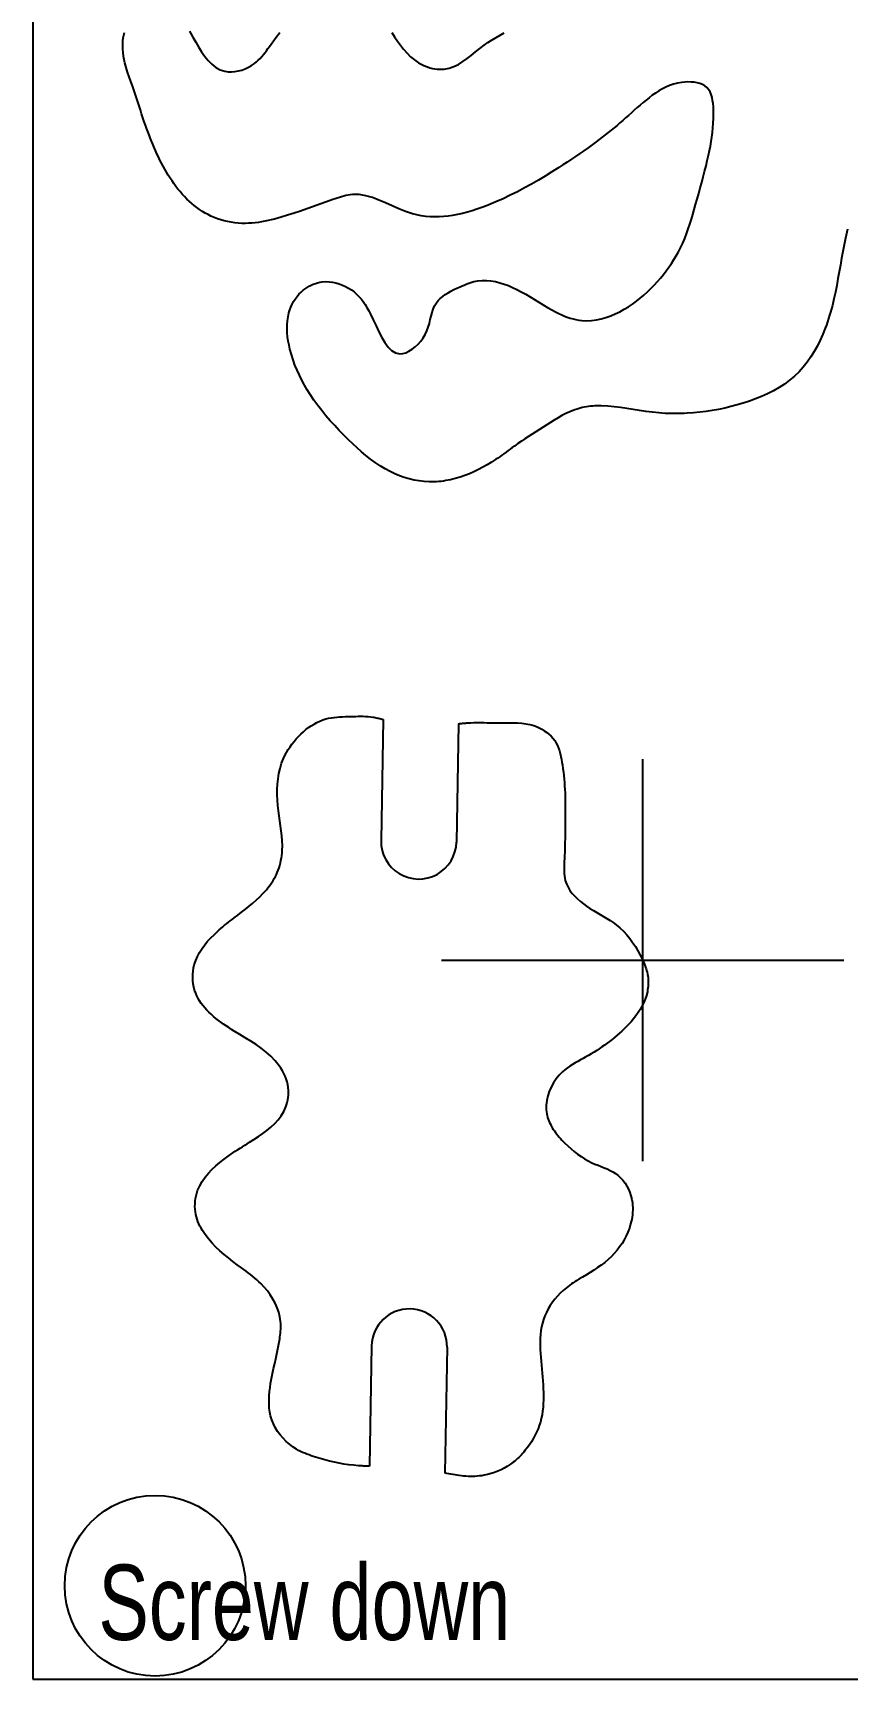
# Model space of a CAD drawing. Extents: x 0 to 30, y 0 to 14.6.
# Drawn here: x 0 to 4.05, y 0 to 8.19 of the extents above; entities that cross this region are included whole.
import ezdxf

# ---------------------------------------------------------------- set-up
doc = ezdxf.new("R2010")
doc.units = 0
doc.header["$MEASUREMENT"] = 0
doc.header["$PDMODE"] = 2
doc.layers.add('CK_LEVEL_1', color=7, linetype='CONTINUOUS')

msp = doc.modelspace()

# ---------------------------------------------------------------- linework, layer by layer
at = {"layer": 'CK_LEVEL_1', "color": 3, "linetype": 'CONTINUOUS'}
for p, q in [((0, 12), (0, 0)), ((1.7424, 4.7755), (1.7312, 4.1727)), ((2.1173, 4.7546), (2.1064, 4.1657)), ((1.6844, 1.6581), (1.6732, 1.059)), ((2.0595, 1.6511), (2.0479, 1.0252)), ((0, 0), (30, 0))]:
    msp.add_line(p, q, dxfattribs=at)
at = {"layer": 'CK_LEVEL_1', "color": 5, "linetype": 'CONTINUOUS'}
for points in [[(4.0519, 7.2166), (4.0484, 7.2016), (4.045, 7.1866), (4.0417, 7.1715), (4.0347, 7.1383), (4.0282, 7.1049), (4.022, 7.0713), (4.016, 7.0376), (4.01, 7.0038), (4.0039, 6.9701), (3.9976, 6.9364), (3.9909, 6.9029), (3.9836, 6.8694), (3.9798, 6.8529), (3.9758, 6.8364), (3.9715, 6.82), (3.9671, 6.8036), (3.9624, 6.7873), (3.9574, 6.771), (3.9522, 6.7548), (3.9466, 6.7387), (3.9407, 6.7226), (3.9289, 6.6931), (3.9159, 6.6639), (3.9016, 6.6354), (3.886, 6.6075), (3.869, 6.5805), (3.8508, 6.5546), (3.8312, 6.5298), (3.8101, 6.5064), (3.7877, 6.4845), (3.7633, 6.4638), (3.7376, 6.4448), (3.7107, 6.4273), (3.6827, 6.4113), (3.6538, 6.3967), (3.6241, 6.3833), (3.5939, 6.3711), (3.5633, 6.36), (3.5323, 6.3499), (3.5018, 6.3409), (3.4712, 6.3328), (3.4405, 6.3255), (3.4097, 6.3191), (3.3788, 6.3135), (3.3478, 6.3088), (3.3166, 6.305), (3.2854, 6.302), (3.254, 6.2998), (3.2383, 6.299), (3.2226, 6.2985), (3.2068, 6.2981), (3.191, 6.298), (3.1753, 6.2982), (3.1595, 6.2986), (3.1438, 6.2993), (3.1281, 6.3002), (3.1124, 6.3014), (3.0806, 6.3047), (3.0489, 6.3089), (3.0173, 6.3136), (2.9857, 6.3186), (2.9541, 6.3235), (2.9225, 6.328), (2.8907, 6.3318), (2.8588, 6.3346), (2.8268, 6.3361), (2.8162, 6.3362), (2.8055, 6.3361), (2.7949, 6.3359), (2.7843, 6.3353), (2.7737, 6.3345), (2.7632, 6.3334), (2.7527, 6.332), (2.7423, 6.3303), (2.732, 6.3281), (2.7111, 6.3226), (2.6906, 6.3156), (2.6705, 6.3074), (2.6507, 6.298), (2.6312, 6.2878), (2.612, 6.2769), (2.5929, 6.2655), (2.5741, 6.2538), (2.5553, 6.242), (2.537, 6.2305), (2.5188, 6.2189), (2.5007, 6.2074), (2.4827, 6.1958), (2.4648, 6.1842), (2.447, 6.1724), (2.4293, 6.1605), (2.4118, 6.1485), (2.3944, 6.1362), (2.384, 6.1287), (2.3737, 6.1212), (2.3634, 6.1136), (2.3531, 6.1061), (2.3427, 6.0985), (2.3324, 6.091), (2.3219, 6.0836), (2.3114, 6.0763), (2.3008, 6.0691), (2.28, 6.0557), (2.2589, 6.0429), (2.2373, 6.0307), (2.2154, 6.0193), (2.1931, 6.0087), (2.1704, 5.9989), (2.1474, 5.99), (2.1241, 5.9819), (2.1004, 5.9749), (2.0889, 5.9718), (2.0774, 5.969), (2.0657, 5.9665), (2.054, 5.9643), (2.0423, 5.9623), (2.0305, 5.9607), (2.0187, 5.9594), (2.0069, 5.9585), (1.995, 5.9579), (1.97, 5.9579), (1.945, 5.9595), (1.9201, 5.9627), (1.8954, 5.9673), (1.8709, 5.9732), (1.8467, 5.9805), (1.8229, 5.9891), (1.7996, 5.9987), (1.7769, 6.0095), (1.7513, 6.0233), (1.7265, 6.0383), (1.7025, 6.0544), (1.6791, 6.0715), (1.6564, 6.0895), (1.6342, 6.1082), (1.6125, 6.1275), (1.5911, 6.1473), (1.5701, 6.1675), (1.5467, 6.1908), (1.5236, 6.2143), (1.501, 6.2383), (1.479, 6.2627), (1.4575, 6.2875), (1.4368, 6.3129), (1.4168, 6.3388), (1.3976, 6.3653), (1.3793, 6.3924), (1.3646, 6.4158), (1.3507, 6.4396), (1.3375, 6.4638), (1.3252, 6.4886), (1.3138, 6.5138), (1.3033, 6.5394), (1.2938, 6.5655), (1.2854, 6.5921), (1.2781, 6.6191), (1.2735, 6.639), (1.2697, 6.6592), (1.2667, 6.6794), (1.2646, 6.6998), (1.2637, 6.7201), (1.264, 6.7403), (1.2656, 6.7604), (1.2687, 6.7803), (1.2733, 6.8), (1.2778, 6.8142), (1.2832, 6.8282), (1.2895, 6.8419), (1.2966, 6.8552), (1.3046, 6.868), (1.3134, 6.8802), (1.323, 6.8918), (1.3335, 6.9026), (1.3447, 6.9126), (1.3538, 6.9197), (1.3633, 6.9262), (1.3732, 6.9321), (1.3835, 6.9375), (1.394, 6.9421), (1.4048, 6.9461), (1.4159, 6.9494), (1.4271, 6.9519), (1.4385, 6.9536), (1.4555, 6.9548), (1.4726, 6.9543), (1.4897, 6.9522), (1.5066, 6.9487), (1.5233, 6.9439), (1.5395, 6.9378), (1.5551, 6.9307), (1.57, 6.9225), (1.5841, 6.9135), (1.5974, 6.9035), (1.6097, 6.8926), (1.6213, 6.881), (1.6321, 6.8685), (1.6423, 6.8552), (1.652, 6.841), (1.6612, 6.8259), (1.6702, 6.81), (1.6789, 6.7933), (1.6926, 6.7647), (1.7063, 6.735), (1.7202, 6.7055), (1.7347, 6.6771), (1.7499, 6.6512), (1.7662, 6.6289), (1.7839, 6.6114), (1.8032, 6.5998), (1.8244, 6.5953), (1.8392, 6.5967), (1.8547, 6.6012), (1.8703, 6.6085), (1.886, 6.6183), (1.9012, 6.6302), (1.9156, 6.6439), (1.9289, 6.6591), (1.9409, 6.6753), (1.951, 6.6923), (1.9595, 6.7105), (1.9662, 6.7289), (1.9717, 6.7473), (1.9764, 6.7657), (1.9809, 6.7837), (1.9856, 6.8012), (1.9911, 6.818), (1.9979, 6.8339), (2.0064, 6.8487), (2.0155, 6.8604), (2.0261, 6.8713), (2.0379, 6.8813), (2.0508, 6.8906), (2.0645, 6.8993), (2.079, 6.9074), (2.0939, 6.9151), (2.109, 6.9223), (2.1242, 6.9291), (2.1341, 6.9335), (2.144, 6.9377), (2.1538, 6.9417), (2.1636, 6.9454), (2.1734, 6.9489), (2.1833, 6.952), (2.1931, 6.9547), (2.2031, 6.957), (2.213, 6.9588), (2.2344, 6.9609), (2.256, 6.9608), (2.2779, 6.9588), (2.2997, 6.955), (2.3216, 6.9497), (2.3432, 6.9429), (2.3646, 6.935), (2.3856, 6.9261), (2.4061, 6.9164), (2.4289, 6.9045), (2.4511, 6.892), (2.4729, 6.8791), (2.4943, 6.8659), (2.5156, 6.8526), (2.5368, 6.8395), (2.5583, 6.8266), (2.5802, 6.8141), (2.6025, 6.8023), (2.6159, 6.7958), (2.6296, 6.7896), (2.6435, 6.7837), (2.6575, 6.7784), (2.6717, 6.7737), (2.6861, 6.7695), (2.7006, 6.7661), (2.7151, 6.7634), (2.7298, 6.7616), (2.7539, 6.7605), (2.778, 6.7615), (2.8021, 6.7647), (2.8261, 6.7697), (2.8499, 6.7764), (2.8733, 6.7847), (2.8963, 6.7943), (2.9188, 6.8052), (2.9406, 6.817), (2.9615, 6.8296), (2.9817, 6.843), (3.0013, 6.8571), (3.0202, 6.872), (3.0385, 6.8875), (3.0562, 6.9037), (3.0734, 6.9204), (3.0901, 6.9377), (3.1063, 6.9555), (3.1211, 6.9727), (3.1355, 6.9903), (3.1495, 7.0083), (3.1629, 7.0266), (3.1757, 7.0453), (3.188, 7.0644), (3.1996, 7.0838), (3.2106, 7.1036), (3.2209, 7.1237), (3.2316, 7.1465), (3.2414, 7.1697), (3.2505, 7.1932), (3.259, 7.217), (3.267, 7.241), (3.2746, 7.2652), (3.2818, 7.2895), (3.2889, 7.314), (3.2959, 7.3385), (3.3036, 7.366), (3.3113, 7.3934), (3.3189, 7.4209), (3.3264, 7.4483), (3.3337, 7.4757), (3.3407, 7.5031), (3.3475, 7.5304), (3.3539, 7.5575), (3.3599, 7.5846), (3.3646, 7.6069), (3.369, 7.6293), (3.3729, 7.6517), (3.3764, 7.6743), (3.3794, 7.6972), (3.3818, 7.7205), (3.3835, 7.7443), (3.3846, 7.7687), (3.3849, 7.7937), (3.3847, 7.8096), (3.384, 7.8256), (3.3827, 7.8415), (3.3805, 7.8569), (3.3773, 7.8717), (3.3731, 7.8857), (3.3674, 7.8987), (3.3603, 7.9103), (3.3516, 7.9205), (3.3414, 7.9287), (3.3297, 7.9354), (3.3167, 7.9406), (3.3028, 7.9444), (3.2881, 7.9469), (3.2729, 7.9483), (3.2574, 7.9485), (3.2419, 7.9478), (3.2266, 7.9461), (3.2058, 7.9424), (3.1859, 7.9371), (3.1667, 7.9306), (3.1483, 7.9228), (3.1305, 7.9139), (3.1133, 7.9041), (3.0965, 7.8934), (3.0802, 7.8821), (3.0643, 7.8702), (3.0492, 7.8583), (3.0344, 7.8461), (3.0197, 7.8337), (3.0053, 7.821), (2.9909, 7.8082), (2.9765, 7.7953), (2.9622, 7.7824), (2.9478, 7.7695), (2.9334, 7.7567), (2.9192, 7.7444), (2.9048, 7.7322), (2.8903, 7.7202), (2.8758, 7.7083), (2.8611, 7.6965), (2.8463, 7.6848), (2.8314, 7.6733), (2.8165, 7.6619), (2.8014, 7.6506), (2.7812, 7.6357), (2.7609, 7.621), (2.7404, 7.6065), (2.7198, 7.5921), (2.699, 7.5779), (2.6782, 7.5638), (2.6572, 7.5499), (2.6362, 7.5362), (2.615, 7.5226), (2.5815, 7.5014), (2.5477, 7.4805), (2.5136, 7.4602), (2.4792, 7.4403), (2.4445, 7.4211), (2.4095, 7.4024), (2.374, 7.3846), (2.3382, 7.3675), (2.3019, 7.3512), (2.2788, 7.3415), (2.2556, 7.3322), (2.2321, 7.3234), (2.2084, 7.3151), (2.1846, 7.3075), (2.1605, 7.3006), (2.1363, 7.2944), (2.1118, 7.2891), (2.0872, 7.2846), (2.065, 7.2814), (2.0428, 7.2791), (2.0205, 7.2777), (1.9981, 7.2772), (1.9757, 7.2778), (1.9534, 7.2795), (1.9312, 7.2824), (1.9091, 7.2865), (1.8872, 7.292), (1.8533, 7.3032), (1.8199, 7.3167), (1.7867, 7.3316), (1.7538, 7.3466), (1.721, 7.3609), (1.6883, 7.3732), (1.6554, 7.3826), (1.6224, 7.388), (1.589, 7.3882), (1.5783, 7.3871), (1.5675, 7.3854), (1.5567, 7.3832), (1.5459, 7.3805), (1.535, 7.3776), (1.5242, 7.3743), (1.5134, 7.3708), (1.5026, 7.3671), (1.4919, 7.3634), (1.4592, 7.3518), (1.4268, 7.3401), (1.3947, 7.3285), (1.3626, 7.3171), (1.3306, 7.3059), (1.2985, 7.2952), (1.2663, 7.2849), (1.2338, 7.2753), (1.201, 7.2665), (1.1852, 7.2626), (1.1694, 7.2589), (1.1534, 7.2555), (1.1374, 7.2525), (1.1213, 7.2499), (1.1052, 7.2477), (1.089, 7.2461), (1.0727, 7.245), (1.0564, 7.2445), (1.0387, 7.2447), (1.021, 7.2457), (1.0033, 7.2475), (0.9857, 7.25), (0.9683, 7.2533), (0.951, 7.2574), (0.9339, 7.2623), (0.9171, 7.268), (0.9005, 7.2744), (0.8855, 7.281), (0.8709, 7.2883), (0.8565, 7.2962), (0.8425, 7.3046), (0.8288, 7.3136), (0.8154, 7.3231), (0.8024, 7.3331), (0.7898, 7.3436), (0.7776, 7.3545), (0.7655, 7.366), (0.7538, 7.3779), (0.7426, 7.3902), (0.7317, 7.4028), (0.7211, 7.4158), (0.7109, 7.429), (0.7011, 7.4425), (0.6916, 7.4562), (0.6824, 7.4701), (0.6732, 7.4847), (0.6643, 7.4995), (0.6557, 7.5144), (0.6474, 7.5295), (0.6393, 7.5447), (0.6315, 7.5601), (0.624, 7.5756), (0.6167, 7.5912), (0.6096, 7.6069), (0.6027, 7.6226), (0.5961, 7.6384), (0.5896, 7.6542), (0.5833, 7.6701), (0.5772, 7.6861), (0.5712, 7.7021), (0.5653, 7.7181), (0.5596, 7.7342), (0.5539, 7.7503), (0.5472, 7.77), (0.5406, 7.7897), (0.5341, 7.8095), (0.5276, 7.8293), (0.5211, 7.8491), (0.5146, 7.8689), (0.508, 7.8888), (0.5013, 7.9087), (0.4945, 7.9287), (0.4865, 7.9517), (0.4786, 7.9747), (0.4709, 7.9978), (0.4639, 8.021), (0.4577, 8.0443), (0.4526, 8.0678), (0.4489, 8.0913), (0.4468, 8.1151), (0.4467, 8.1389), (0.4477, 8.1531), (0.4494, 8.1674), (0.452, 8.1815), (0.4555, 8.1955)], [(0.7789, 8.2012), (0.7873, 8.1865), (0.7958, 8.1713), (0.8095, 8.147), (0.8238, 8.1226), (0.8388, 8.0988), (0.8549, 8.0761), (0.872, 8.0552), (0.8904, 8.0368), (0.9102, 8.0213), (0.9316, 8.0094), (0.9548, 8.0018), (0.9709, 7.9993), (0.9875, 7.9988), (1.0046, 8.0002), (1.0218, 8.0032), (1.0388, 8.0079), (1.0556, 8.014), (1.0718, 8.0215), (1.0873, 8.0303), (1.1017, 8.0403), (1.1116, 8.0483), (1.1209, 8.0568), (1.1297, 8.0657), (1.1381, 8.075), (1.1461, 8.0845), (1.1538, 8.0943), (1.1612, 8.1043), (1.1685, 8.1143), (1.1758, 8.1244), (1.1928, 8.1479), (1.2099, 8.1711), (1.2274, 8.194)], [(1.7848, 8.1955), (1.7986, 8.1735), (1.8129, 8.152), (1.8279, 8.131), (1.8437, 8.111), (1.8606, 8.092), (1.8785, 8.0744), (1.8977, 8.0585), (1.9183, 8.0444), (1.9405, 8.0324), (1.9516, 8.0275), (1.963, 8.0232), (1.9747, 8.0195), (1.9866, 8.0164), (1.9985, 8.0141), (2.0105, 8.0125), (2.0225, 8.0116), (2.0343, 8.0116), (2.046, 8.0124), (2.0703, 8.0171), (2.0936, 8.0252), (2.116, 8.0363), (2.1379, 8.0497), (2.1593, 8.0648), (2.1803, 8.0811), (2.2013, 8.0979), (2.2222, 8.1147), (2.2434, 8.1309), (2.2632, 8.1449), (2.2832, 8.158), (2.3034, 8.1704), (2.3238, 8.1823), (2.3443, 8.1937)], [(3.0326, 3.5778), (3.0363, 3.5693), (3.0399, 3.5608), (3.0433, 3.5523), (3.0465, 3.5436), (3.0494, 3.535), (3.052, 3.5262), (3.0543, 3.5174), (3.0563, 3.5085), (3.0579, 3.4995), (3.059, 3.4909), (3.0598, 3.4821), (3.0602, 3.4734), (3.0603, 3.4646), (3.06, 3.4558), (3.0594, 3.447), (3.0585, 3.4383), (3.0572, 3.4296), (3.0557, 3.4209), (3.0511, 3.4025), (3.0452, 3.3845), (3.038, 3.3669), (3.0297, 3.3498), (3.0203, 3.3331), (3.01, 3.3169), (2.9989, 3.3011), (2.9871, 3.2859), (2.9747, 3.2712), (2.9639, 3.2592), (2.9527, 3.2475), (2.9412, 3.2361), (2.9295, 3.2251), (2.9176, 3.2144), (2.9054, 3.2039), (2.893, 3.1937), (2.8805, 3.1837), (2.8677, 3.1739), (2.8552, 3.1645), (2.8425, 3.1553), (2.8297, 3.1462), (2.8168, 3.1374), (2.8037, 3.1287), (2.7905, 3.1202), (2.7771, 3.1119), (2.7636, 3.1039), (2.75, 3.0961), (2.7366, 3.0886), (2.7232, 3.0813), (2.7097, 3.0739), (2.6964, 3.0664), (2.6833, 3.0586), (2.6703, 3.0505), (2.6578, 3.0418), (2.6456, 3.0325), (2.6339, 3.0225), (2.6173, 3.0058), (2.6022, 2.9874), (2.5887, 2.9676), (2.5771, 2.9466), (2.5674, 2.9246), (2.56, 2.902), (2.555, 2.8789), (2.5526, 2.8556), (2.5531, 2.8324), (2.5541, 2.8231), (2.5555, 2.8139), (2.5575, 2.8047), (2.5598, 2.7957), (2.5626, 2.7868), (2.5658, 2.778), (2.5694, 2.7694), (2.5733, 2.7609), (2.5776, 2.7527), (2.5825, 2.7442), (2.5877, 2.7359), (2.5932, 2.7278), (2.599, 2.72), (2.6051, 2.7122), (2.6113, 2.7047), (2.6178, 2.6972), (2.6244, 2.6899), (2.6311, 2.6827), (2.6457, 2.6677), (2.6608, 2.6531), (2.6764, 2.6391), (2.6924, 2.6257), (2.7089, 2.613), (2.7259, 2.6009), (2.7435, 2.5897), (2.7617, 2.5794), (2.7804, 2.57), (2.7953, 2.5633), (2.8104, 2.5571), (2.8255, 2.5511), (2.8406, 2.545), (2.8555, 2.5386), (2.87, 2.5318), (2.8841, 2.5244), (2.8975, 2.516), (2.9102, 2.5066), (2.9227, 2.4951), (2.9342, 2.4823), (2.9446, 2.4684), (2.9538, 2.4534), (2.9619, 2.4377), (2.9687, 2.4213), (2.9743, 2.4045), (2.9785, 2.3873), (2.9814, 2.37), (2.9827, 2.3582), (2.9832, 2.3464), (2.9833, 2.3346), (2.9827, 2.3229), (2.9816, 2.3112), (2.98, 2.2996), (2.978, 2.288), (2.9754, 2.2765), (2.9725, 2.2651), (2.9663, 2.2449), (2.9588, 2.225), (2.9502, 2.2056), (2.9405, 2.1867), (2.9297, 2.1684), (2.9179, 2.1508), (2.9051, 2.1339), (2.8915, 2.1178), (2.8769, 2.1027), (2.8608, 2.0877), (2.8439, 2.0737), (2.8264, 2.0605), (2.8084, 2.0479), (2.7899, 2.0358), (2.7712, 2.0241), (2.7523, 2.0125), (2.7333, 2.001), (2.7145, 1.9895), (2.7055, 1.9838), (2.6965, 1.9781), (2.6876, 1.9722), (2.6788, 1.9663), (2.6702, 1.9602), (2.6616, 1.9539), (2.6532, 1.9474), (2.6449, 1.9407), (2.6368, 1.9338), (2.6225, 1.9204), (2.6088, 1.9062), (2.5959, 1.8913), (2.5839, 1.8756), (2.5728, 1.8593), (2.5627, 1.8424), (2.5536, 1.825), (2.5458, 1.8071), (2.5391, 1.7888), (2.5339, 1.7708), (2.5299, 1.7526), (2.5268, 1.7341), (2.5247, 1.7154), (2.5234, 1.6966), (2.5228, 1.6777), (2.5228, 1.6587), (2.5233, 1.6398), (2.5242, 1.6209), (2.5255, 1.6012), (2.5271, 1.5816), (2.5288, 1.5621), (2.5307, 1.5426), (2.5325, 1.5231), (2.5343, 1.5037), (2.5359, 1.4842), (2.5373, 1.4646), (2.5384, 1.445), (2.5391, 1.4264), (2.5394, 1.4077), (2.5392, 1.3891), (2.5384, 1.3704), (2.537, 1.3518), (2.5349, 1.3333), (2.532, 1.315), (2.5283, 1.2968), (2.5237, 1.2789), (2.5183, 1.2618), (2.512, 1.2449), (2.5049, 1.2284), (2.4969, 1.2121), (2.4883, 1.1963), (2.4789, 1.1808), (2.4689, 1.1657), (2.4583, 1.1511), (2.4471, 1.137), (2.4412, 1.13), (2.4351, 1.1232), (2.429, 1.1165), (2.4227, 1.1099), (2.4162, 1.1035), (2.4096, 1.0973), (2.4028, 1.0912), (2.3959, 1.0853), (2.3887, 1.0796), (2.3745, 1.0691), (2.3596, 1.0593), (2.3443, 1.0503), (2.3284, 1.0421), (2.3122, 1.0347), (2.2956, 1.0282), (2.2787, 1.0225), (2.2615, 1.0178), (2.2441, 1.0141), (2.2328, 1.0122), (2.2214, 1.0107), (2.21, 1.0096), (2.1985, 1.0089), (2.1871, 1.0085), (2.1756, 1.0085), (2.1641, 1.0088), (2.1527, 1.0094), (2.1413, 1.0103), (2.1308, 1.0114), (2.1204, 1.0126), (2.11, 1.0141), (2.0996, 1.0157), (2.0892, 1.0175), (2.0789, 1.0193), (2.0686, 1.0212), (2.0582, 1.0232), (2.0479, 1.0252)]]:
    msp.add_lwpolyline(points, dxfattribs=at)
at = {"layer": 'CK_LEVEL_1', "color": 3, "linetype": 'CONTINUOUS'}
for points in [[(1.6732, 1.059), (1.6672, 1.0592), (1.6611, 1.0595), (1.6551, 1.0597), (1.649, 1.06), (1.643, 1.0603), (1.6369, 1.0606), (1.6309, 1.0609), (1.6248, 1.0613), (1.6188, 1.0618), (1.5947, 1.0639), (1.5707, 1.0668), (1.5467, 1.0704), (1.5228, 1.0747), (1.4991, 1.0795), (1.4754, 1.085), (1.4519, 1.091), (1.4285, 1.0975), (1.4053, 1.1046), (1.3945, 1.108), (1.3837, 1.1116), (1.373, 1.1154), (1.3623, 1.1194), (1.3518, 1.1237), (1.3414, 1.1282), (1.3311, 1.1331), (1.321, 1.1383), (1.311, 1.1439), (1.2929, 1.1556), (1.2755, 1.1686), (1.259, 1.183), (1.2437, 1.1986), (1.2295, 1.2152), (1.2167, 1.2328), (1.2054, 1.2513), (1.1958, 1.2705), (1.1879, 1.2903), (1.1823, 1.3095), (1.1782, 1.3291), (1.1756, 1.3491), (1.1743, 1.3692), (1.1742, 1.3896), (1.1751, 1.41), (1.1768, 1.4304), (1.1793, 1.4508), (1.1823, 1.471), (1.1867, 1.4961), (1.1916, 1.5209), (1.1969, 1.5455), (1.2024, 1.57), (1.2079, 1.5945), (1.2133, 1.6189), (1.2185, 1.6434), (1.2232, 1.668), (1.2273, 1.6929), (1.2287, 1.7024), (1.23, 1.712), (1.231, 1.7216), (1.2319, 1.7312), (1.2325, 1.7408), (1.2328, 1.7504), (1.2329, 1.76), (1.2326, 1.7696), (1.2319, 1.7792), (1.2284, 1.8025), (1.2227, 1.8255), (1.2148, 1.8481), (1.205, 1.8701), (1.1934, 1.8914), (1.1804, 1.912), (1.1659, 1.9316), (1.1504, 1.9503), (1.1338, 1.9679), (1.1239, 1.9776), (1.1137, 1.9869), (1.1032, 1.9959), (1.0927, 2.0046), (1.0819, 2.0132), (1.071, 2.0215), (1.0601, 2.0298), (1.049, 2.0379), (1.0379, 2.0461), (1.0158, 2.0624), (0.9938, 2.0789), (0.9721, 2.0958), (0.9507, 2.1132), (0.93, 2.1313), (0.91, 2.1501), (0.891, 2.1698), (0.8731, 2.1905), (0.8564, 2.2123), (0.8494, 2.2225), (0.8428, 2.2329), (0.8365, 2.2436), (0.8307, 2.2545), (0.8254, 2.2656), (0.8206, 2.277), (0.8164, 2.2885), (0.8129, 2.3003), (0.81, 2.3123), (0.8077, 2.3254), (0.8063, 2.3388), (0.8058, 2.3522), (0.806, 2.3657), (0.8071, 2.3791), (0.809, 2.3925), (0.8116, 2.4057), (0.815, 2.4187), (0.8192, 2.4313), (0.8292, 2.4548), (0.8417, 2.4769), (0.8562, 2.4979), (0.8726, 2.5179), (0.8905, 2.5367), (0.9096, 2.5546), (0.9297, 2.5715), (0.9504, 2.5876), (0.9714, 2.6029), (0.983, 2.611), (0.9947, 2.6189), (1.0064, 2.6267), (1.0181, 2.6343), (1.0298, 2.6418), (1.0416, 2.6493), (1.0535, 2.6568), (1.0655, 2.6643), (1.0775, 2.6718), (1.0994, 2.6857), (1.1213, 2.7), (1.1428, 2.7149), (1.1637, 2.7305), (1.1837, 2.747), (1.2023, 2.7646), (1.2194, 2.7835), (1.2345, 2.8037), (1.2475, 2.8255), (1.2527, 2.8363), (1.2573, 2.8473), (1.2613, 2.8587), (1.2647, 2.8702), (1.2674, 2.882), (1.2694, 2.8939), (1.2707, 2.9058), (1.2713, 2.9178), (1.2711, 2.9298), (1.2698, 2.9444), (1.2673, 2.9588), (1.2638, 2.9731), (1.2593, 2.9872), (1.2539, 3.0009), (1.2477, 3.0144), (1.2407, 3.0274), (1.2331, 3.0401), (1.2249, 3.0523), (1.2054, 3.077), (1.1838, 3.0996), (1.1605, 3.1204), (1.1357, 3.1398), (1.1098, 3.158), (1.083, 3.1753), (1.0558, 3.192), (1.0285, 3.2085), (1.0013, 3.225), (0.9877, 3.2334), (0.9742, 3.242), (0.9609, 3.2507), (0.9478, 3.2596), (0.9349, 3.2688), (0.9223, 3.2783), (0.9098, 3.2881), (0.8976, 3.2983), (0.8858, 3.3089), (0.8752, 3.3189), (0.8651, 3.3293), (0.8553, 3.3401), (0.846, 3.3513), (0.8372, 3.363), (0.8291, 3.375), (0.8217, 3.3874), (0.8151, 3.4002), (0.8094, 3.4135), (0.8042, 3.4285), (0.8001, 3.4439), (0.7971, 3.4597), (0.7953, 3.4756), (0.7945, 3.4917), (0.7949, 3.5077), (0.7963, 3.5237), (0.7988, 3.5395), (0.8024, 3.555), (0.8093, 3.5763), (0.8182, 3.5969), (0.8288, 3.6167), (0.8409, 3.6358), (0.8543, 3.6541), (0.8689, 3.6717), (0.8843, 3.6886), (0.9005, 3.7048), (0.9171, 3.7203), (0.9261, 3.7283), (0.9352, 3.7362), (0.9443, 3.7438), (0.9535, 3.7514), (0.9628, 3.7589), (0.9721, 3.7663), (0.9815, 3.7736), (0.9909, 3.7808), (1.0003, 3.7881), (1.0191, 3.8024), (1.038, 3.8169), (1.0568, 3.8315), (1.0753, 3.8464), (1.0936, 3.8617), (1.1114, 3.8774), (1.1286, 3.8937), (1.1451, 3.9107), (1.1609, 3.9284), (1.1681, 3.9372), (1.1751, 3.9462), (1.1818, 3.9553), (1.1883, 3.9647), (1.1944, 3.9743), (1.2002, 3.984), (1.2057, 3.994), (1.2107, 4.0041), (1.2154, 4.0145), (1.22, 4.026), (1.2241, 4.0377), (1.2277, 4.0496), (1.2309, 4.0616), (1.2335, 4.0737), (1.2358, 4.086), (1.2375, 4.0982), (1.2389, 4.1106), (1.2398, 4.1229), (1.2404, 4.1478), (1.2396, 4.1726), (1.2376, 4.1974), (1.2349, 4.2222), (1.2315, 4.247), (1.2278, 4.2718), (1.2242, 4.2968), (1.2208, 4.3219), (1.218, 4.3472), (1.2159, 4.3739), (1.2149, 4.4007), (1.215, 4.4276), (1.2164, 4.4543), (1.2192, 4.4808), (1.2234, 4.5069), (1.2293, 4.5326), (1.2369, 4.5576), (1.2464, 4.582), (1.2533, 4.597), (1.261, 4.6117), (1.2694, 4.6259), (1.2785, 4.6399), (1.2882, 4.6534), (1.2986, 4.6665), (1.3095, 4.6793), (1.3211, 4.6916), (1.3331, 4.7034), (1.3453, 4.7145), (1.3579, 4.7251), (1.371, 4.7351), (1.3845, 4.7444), (1.3984, 4.753), (1.4126, 4.7608), (1.4272, 4.7676), (1.4421, 4.7735), (1.4573, 4.7784), (1.4706, 4.7817), (1.4841, 4.7842), (1.4978, 4.7862), (1.5116, 4.7876), (1.5254, 4.7886), (1.5394, 4.7893), (1.5534, 4.7898), (1.5675, 4.7901), (1.5815, 4.7905), (1.5938, 4.7909), (1.606, 4.7913), (1.6182, 4.7916), (1.6303, 4.7918), (1.6424, 4.7917), (1.6545, 4.7914), (1.6665, 4.7907), (1.6784, 4.7895), (1.6903, 4.7879), (1.6961, 4.7869), (1.702, 4.7857), (1.7078, 4.7845), (1.7135, 4.7831), (1.7193, 4.7817), (1.7251, 4.7802), (1.7309, 4.7787), (1.7366, 4.7771), (1.7424, 4.7755)], [(2.1173, 4.7546), (2.1222, 4.7552), (2.127, 4.7557), (2.1319, 4.7562), (2.1367, 4.7567), (2.1415, 4.7572), (2.1464, 4.7577), (2.1512, 4.7581), (2.1561, 4.7585), (2.1609, 4.7588), (2.1772, 4.7597), (2.1934, 4.7602), (2.2097, 4.7603), (2.226, 4.7602), (2.2423, 4.7599), (2.2586, 4.7596), (2.275, 4.7592), (2.2914, 4.7589), (2.3078, 4.7588), (2.3283, 4.759), (2.3489, 4.7594), (2.3695, 4.7597), (2.39, 4.7596), (2.4104, 4.7589), (2.4308, 4.7573), (2.4509, 4.7547), (2.4709, 4.7507), (2.4906, 4.7451), (2.5042, 4.7401), (2.5176, 4.7342), (2.5307, 4.7275), (2.5432, 4.7199), (2.5552, 4.7116), (2.5665, 4.7024), (2.5769, 4.6925), (2.5865, 4.6819), (2.595, 4.6706), (2.6023, 4.6586), (2.6087, 4.646), (2.6141, 4.633), (2.6187, 4.6195), (2.6226, 4.6057), (2.6259, 4.5916), (2.6287, 4.5773), (2.6311, 4.563), (2.6333, 4.5486), (2.6357, 4.5312), (2.6379, 4.5139), (2.6398, 4.4966), (2.6415, 4.4794), (2.6431, 4.4623), (2.6443, 4.4452), (2.6454, 4.428), (2.6463, 4.4109), (2.647, 4.3937), (2.6474, 4.3756), (2.6477, 4.3574), (2.6478, 4.3393), (2.6478, 4.3211), (2.6477, 4.3029), (2.6475, 4.2847), (2.6473, 4.2665), (2.647, 4.2483), (2.6468, 4.2302), (2.6466, 4.2139), (2.6464, 4.1975), (2.6463, 4.1812), (2.646, 4.1649), (2.6458, 4.1486), (2.6454, 4.1322), (2.6449, 4.1157), (2.6443, 4.0992), (2.6435, 4.0825), (2.6428, 4.0702), (2.6422, 4.058), (2.6416, 4.0457), (2.6413, 4.0334), (2.6414, 4.0213), (2.6419, 4.0093), (2.6431, 3.9974), (2.6449, 3.9857), (2.6476, 3.9743), (2.6535, 3.9573), (2.6614, 3.941), (2.671, 3.9254), (2.6822, 3.9104), (2.6948, 3.8962), (2.7084, 3.8827), (2.723, 3.8698), (2.7382, 3.8578), (2.7538, 3.8465), (2.7705, 3.8354), (2.7873, 3.8249), (2.8042, 3.8149), (2.821, 3.8051), (2.8378, 3.7955), (2.8542, 3.7856), (2.8704, 3.7755), (2.8862, 3.7648), (2.9014, 3.7535), (2.9195, 3.7382), (2.9367, 3.7217), (2.9529, 3.7041), (2.9682, 3.6854), (2.9826, 3.6659), (2.9961, 3.6455), (3.0087, 3.6246), (3.0203, 3.6031), (3.031, 3.5812), (3.0312, 3.5808), (3.0314, 3.5804), (3.0315, 3.58), (3.0317, 3.5797), (3.0319, 3.5793), (3.0321, 3.5789), (3.0322, 3.5785), (3.0324, 3.5782), (3.0326, 3.5778)]]:
    msp.add_lwpolyline(points, dxfattribs=at)
at = {"layer": 'CK_LEVEL_1', "color": 5, "linetype": 'CONTINUOUS'}
msp.add_circle((0.6075, 0.4645), 0.4496, dxfattribs=at)
at = {"layer": 'CK_LEVEL_1', "color": 3, "linetype": 'CONTINUOUS'}
for centre, start, end in [((1.9188, 4.1692), 178.93345, 358.93345), ((1.872, 1.6546), 358.93345, 538.93345)]:
    msp.add_arc(centre, 0.1876, start, end, dxfattribs=at)
at = {"layer": 'CK_LEVEL_1', "color": 5, "linetype": 'CONTINUOUS'}
msp.add_point((3.0326, 3.5778), dxfattribs=at)

# ---------------------------------------------------------------- texts
at = {"layer": 'CK_LEVEL_1', "color": 7, "linetype": 'CONTINUOUS', "width": 0.75}
msp.add_text('Screw down', height=0.375, dxfattribs=at).set_placement((0.3255, 0.1947))

doc.saveas('drawing.dxf')
